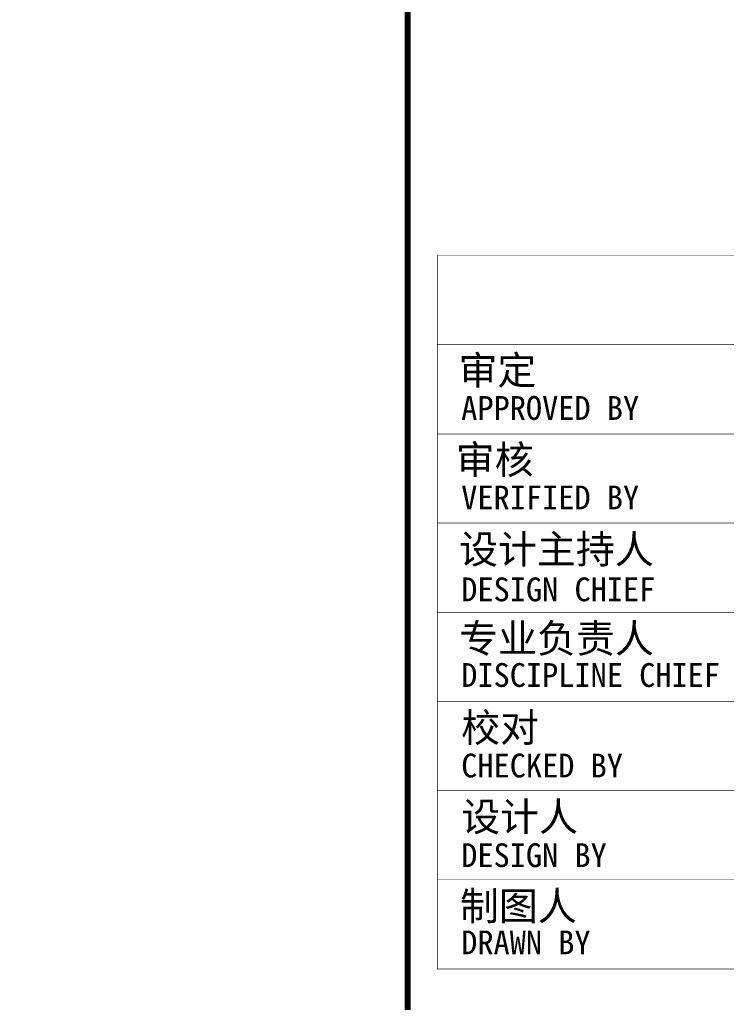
# Model space of a CAD drawing. Extents: x 332286 to 1463507, y -720758 to 86974.
# Drawn here: x 773142 to 779086, y -489688 to -481424 of the extents above; entities that cross this region are included whole.
import ezdxf
from ezdxf.enums import TextEntityAlignment as Align

# ---------------------------------------------------------------- set-up
doc = ezdxf.new("R2010")
doc.units = 0
doc.header["$LTSCALE"] = 1000
doc.header["$MEASUREMENT"] = 0
doc.layers.get('0').update_dxf_attribs({"linetype": 'CONTINUOUS'})
doc.layers.add('SHEET_LINE', color=6, linetype='CONTINUOUS')
doc.styles.add('X-104 9#平面绑定$0$图签信息$0$华文细黑', font='STXIHEI.TTF', dxfattribs={"height": 10})

# ---------------------------------------------------------------- blocks, each defined once
blk = doc.blocks.new('X-104 9#平面绑定$0$图签信息')
at = {"const_width": 0.5}
blk.add_lwpolyline([(-65, 0), (0, 0), (0, 500.5), (-65, 500.5)], close=True, dxfattribs=at)
at = {"const_width": 0.05}
for points in [[(-62.5, 103.262), (-2.5, 103.262), (-2.5, 163.262), (-62.5, 163.262), (-62.5, 103.262)], [(-62.5, 155.762), (-2.5, 155.762)], [(-62.5, 148.262), (-2.5, 148.262)], [(-62.5, 140.762), (-2.5, 140.762)], [(-62.5, 133.262), (-2.5, 133.262)], [(-62.5, 125.762), (-2.5, 125.762)], [(-62.5, 118.262), (-2.5, 118.262)], [(-62.5, 110.762), (-2.5, 110.762)]]:
    blk.add_lwpolyline(points, dxfattribs=at)
at = {"style": 'X-104 9#平面绑定$0$图签信息$0$华文细黑'}
for s, height, p in [('审定', 2.4, (-60.729, 154.808)), ('APPROVED BY', 2, (-60.5, 151.442)), ('审核', 2.4, (-60.955, 147.294)), ('VERIFIED BY', 2, (-60.5, 143.915)), ('设计主持人', 2.4, (-60.678, 139.762)), ('DESIGN CHIEF', 2, (-60.5, 136.185)), ('专业负责人', 2.4, (-60.667, 132.262)), ('DISCIPLINE CHIEF', 2, (-60.5, 128.984)), ('校对', 2.4, (-60.5, 124.762)), ('CHECKED BY', 2, (-60.5, 121.371)), ('设计人', 2.4, (-60.5, 117.262)), ('DESIGN BY', 2, (-60.5, 113.832)), ('制图人', 2.4, (-60.606, 109.762)), ('DRAWN BY', 2, (-60.5, 106.498))]:
    blk.add_text(s, height=height, dxfattribs=at).set_placement(p, align=Align.TOP_LEFT)
blk = doc.blocks.new('X-104 9#平面绑定$0$图签-A1')
blk.add_blockref('X-104 9#平面绑定$0$图签信息', (0, 0))

msp = doc.modelspace()

# ---------------------------------------------------------------- linework, layer by layer
at = {"layer": 'SHEET_LINE', "const_width": 50}
msp.add_lwpolyline([(776405.8, -442333.3), (681305.8, -442333.3), (681305.8, -499733.3), (776405.8, -499733.3)], close=True, dxfattribs=at)

# ---------------------------------------------------------------- block references
at = {"xscale": 100, "yscale": 100, "zscale": 100}
msp.add_blockref('X-104 9#平面绑定$0$图签-A1', (782905.8, -499733.3), dxfattribs=at)

doc.saveas('drawing.dxf')
